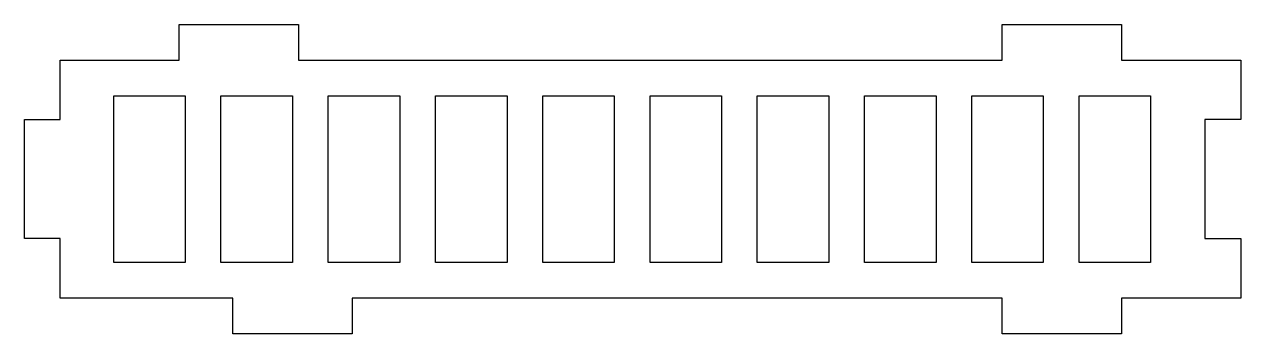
# Model space of a CAD drawing. Header units: millimetres. Extents: x 3581 to 3683, y 1458 to 1484.
import ezdxf

# ---------------------------------------------------------------- set-up
doc = ezdxf.new("R2010")
doc.units = ezdxf.units.MM

msp = doc.modelspace()

# ---------------------------------------------------------------- linework, layer by layer
at = {"color": 0}
for p, q in [((3593.53, 1484.17, -75.37), (3603.53, 1484.17, -75.37)), ((3593.53, 1481.17, -75.37), (3593.53, 1484.17, -75.37)), ((3603.53, 1484.17, -75.37), (3603.53, 1481.17, -75.37)), ((3662.59, 1484.17, -75.37), (3672.59, 1484.17, -75.37)), ((3662.59, 1481.17, -75.37), (3662.59, 1484.17, -75.37)), ((3672.59, 1484.17, -75.37), (3672.59, 1481.17, -75.37)), ((3583.53, 1481.17, -75.37), (3593.53, 1481.17, -75.37)), ((3583.53, 1476.17, -75.37), (3583.53, 1481.17, -75.37)), ((3603.53, 1481.17, -75.37), (3662.59, 1481.17, -75.37)), ((3672.59, 1481.17, -75.37), (3682.59, 1481.17, -75.37)), ((3682.59, 1481.17, -75.37), (3682.59, 1476.17, -75.37)), ((3588.03, 1464.17, -75.37), (3588.03, 1478.17, -75.37)), ((3588.03, 1478.17, -75.37), (3594.03, 1478.17, -75.37)), ((3594.03, 1478.17, -75.37), (3594.03, 1464.17, -75.37)), ((3597.03, 1464.17, -75.37), (3597.03, 1478.17, -75.37)), ((3597.03, 1478.17, -75.37), (3603.03, 1478.17, -75.37)), ((3603.03, 1478.17, -75.37), (3603.03, 1464.17, -75.37)), ((3606.03, 1464.17, -75.37), (3606.03, 1478.17, -75.37)), ((3606.03, 1478.17, -75.37), (3612.03, 1478.17, -75.37)), ((3612.03, 1478.17, -75.37), (3612.03, 1464.17, -75.37)), ((3615.03, 1464.17, -75.37), (3615.03, 1478.17, -75.37)), ((3615.03, 1478.17, -75.37), (3621.03, 1478.17, -75.37)), ((3621.03, 1478.17, -75.37), (3621.03, 1464.17, -75.37)), ((3624.03, 1464.17, -75.37), (3624.03, 1478.17, -75.37)), ((3624.03, 1478.17, -75.37), (3630.03, 1478.17, -75.37)), ((3630.03, 1478.17, -75.37), (3630.03, 1464.17, -75.37)), ((3633.03, 1464.17, -75.37), (3633.03, 1478.17, -75.37)), ((3633.03, 1478.17, -75.37), (3639.03, 1478.17, -75.37)), ((3639.03, 1478.17, -75.37), (3639.03, 1464.17, -75.37)), ((3642.03, 1464.17, -75.37), (3642.03, 1478.17, -75.37)), ((3642.03, 1478.17, -75.37), (3648.03, 1478.17, -75.37)), ((3648.03, 1478.17, -75.37), (3648.03, 1464.17, -75.37)), ((3651.03, 1464.17, -75.37), (3651.03, 1478.17, -75.37)), ((3651.03, 1478.17, -75.37), (3657.03, 1478.17, -75.37)), ((3657.03, 1478.17, -75.37), (3657.03, 1464.17, -75.37)), ((3660.03, 1464.17, -75.37), (3660.03, 1478.17, -75.37)), ((3660.03, 1478.17, -75.37), (3666.03, 1478.17, -75.37)), ((3666.03, 1478.17, -75.37), (3666.03, 1464.17, -75.37)), ((3669.03, 1464.17, -75.37), (3669.03, 1478.17, -75.37)), ((3669.03, 1478.17, -75.37), (3675.03, 1478.17, -75.37)), ((3675.03, 1478.17, -75.37), (3675.03, 1464.17, -75.37)), ((3580.53, 1476.17, -75.37), (3583.53, 1476.17, -75.37)), ((3580.53, 1466.17, -75.37), (3580.53, 1476.17, -75.37)), ((3682.59, 1476.17, -75.37), (3679.59, 1476.17, -75.37)), ((3679.59, 1476.17, -75.37), (3679.59, 1466.17, -75.37)), ((3583.53, 1466.17, -75.37), (3580.53, 1466.17, -75.37)), ((3583.53, 1461.17, -75.37), (3583.53, 1466.17, -75.37)), ((3679.59, 1466.17, -75.37), (3682.59, 1466.17, -75.37)), ((3682.59, 1466.17, -75.37), (3682.59, 1461.17, -75.37)), ((3594.03, 1464.17, -75.37), (3588.03, 1464.17, -75.37)), ((3603.03, 1464.17, -75.37), (3597.03, 1464.17, -75.37)), ((3612.03, 1464.17, -75.37), (3606.03, 1464.17, -75.37)), ((3621.03, 1464.17, -75.37), (3615.03, 1464.17, -75.37)), ((3630.03, 1464.17, -75.37), (3624.03, 1464.17, -75.37)), ((3639.03, 1464.17, -75.37), (3633.03, 1464.17, -75.37)), ((3648.03, 1464.17, -75.37), (3642.03, 1464.17, -75.37)), ((3657.03, 1464.17, -75.37), (3651.03, 1464.17, -75.37)), ((3666.03, 1464.17, -75.37), (3660.03, 1464.17, -75.37)), ((3675.03, 1464.17, -75.37), (3669.03, 1464.17, -75.37)), ((3598.03, 1461.17, -75.37), (3583.53, 1461.17, -75.37)), ((3598.03, 1458.17, -75.37), (3598.03, 1461.17, -75.37)), ((3608.03, 1461.17, -75.37), (3608.03, 1458.17, -75.37)), ((3662.59, 1461.17, -75.37), (3608.03, 1461.17, -75.37)), ((3662.59, 1458.17, -75.37), (3662.59, 1461.17, -75.37)), ((3672.59, 1461.17, -75.37), (3672.59, 1458.17, -75.37)), ((3682.59, 1461.17, -75.37), (3672.59, 1461.17, -75.37)), ((3608.03, 1458.17, -75.37), (3598.03, 1458.17, -75.37)), ((3672.59, 1458.17, -75.37), (3662.59, 1458.17, -75.37))]:
    msp.add_line(p, q, dxfattribs=at)

doc.saveas('drawing.dxf')
